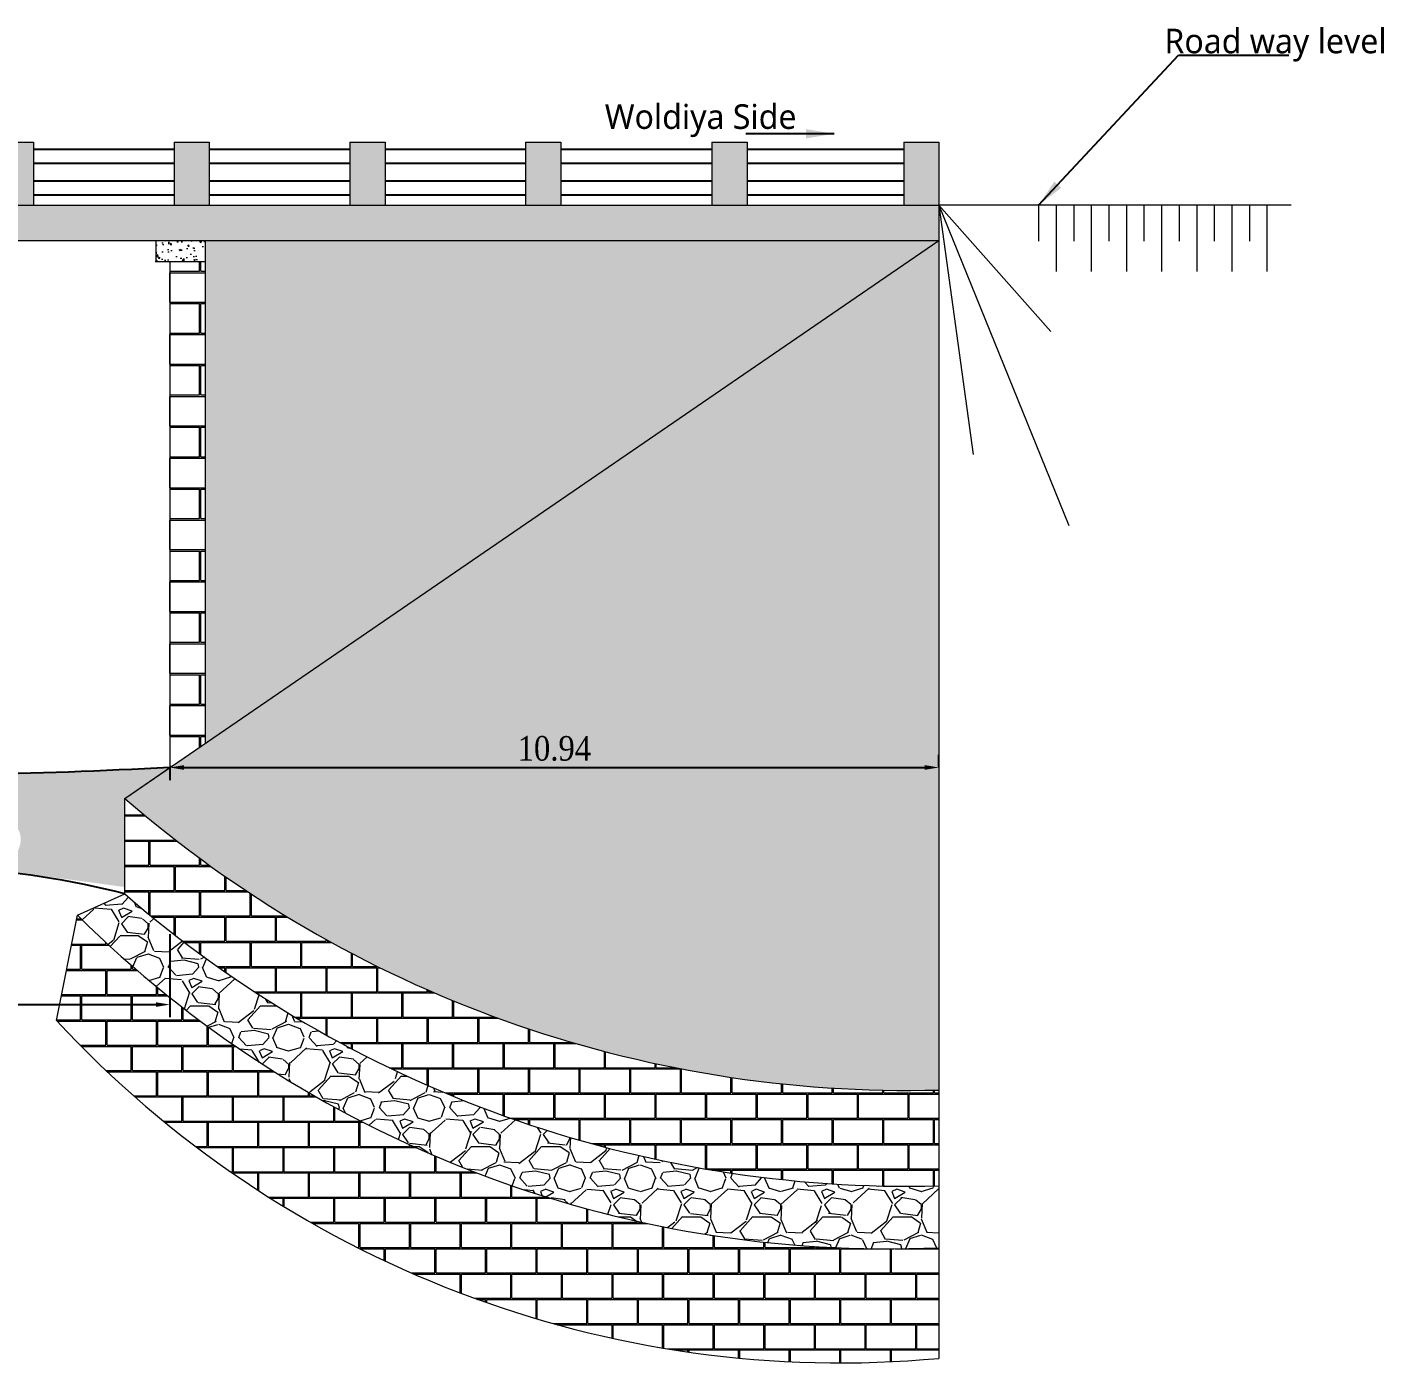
# Model space of a CAD drawing. Header units: inches. Extents: x 27 to 160, y 4 to 61.
# Drawn here: x 61.96 to 81.27, y 3.94 to 22.95 of the extents above; entities that cross this region are included whole.
import ezdxf

# ---------------------------------------------------------------- set-up
doc = ezdxf.new("R2010")
doc.units = ezdxf.units.IN
doc.header["$MEASUREMENT"] = 0
for name, color, linetype, lineweight in [('dima', 7, 'Continuous', 0), ('hach', 251, 'Continuous', 0), ('text', 1, 'Continuous', 0), ('wall', 4, 'Continuous', 13)]:
    doc.layers.add(name, color=color, linetype=linetype, lineweight=lineweight)
doc.layers.add('ground', color=3, linetype='Continuous')
doc.layers.add('HWM', color=5, linetype='Continuous')
doc.styles.get("Standard").update_dxf_attribs({"font": 'GARA.TTF'})
doc.dimstyles.get("Standard").update_dxf_attribs({"dimtxt": 0.35, "dimasz": 0.2, "dimexe": 0.18, "dimexo": 0.0625, "dimgap": 0.09, "dimtad": 1, "dimzin": 0, "dimdsep": 46, "dimtxsty": 'Standard', "dimcen": 0.09, "dimclrd": 253, "dimclre": 21, "dimadec": 0, "dimazin": 0, "dimtfac": 1, "dimtix": 1, "dimtofl": 0, "dimtmove": 0, "dimatfit": 3, "dimfxl": 1, "dimfxlon": 1, "dimtolj": 1, "dimtzin": 0, "dimarcsym": 0})

# ---------------------------------------------------------------- blocks, each defined once
blk = doc.blocks.new('*D27')
at = {"layer": 'Defpoints', "color": 0}
for p in [(57.49559492228651, 13.21487801085798), (63.9955949222865, 12.41487801085797), (63.9955949222865, 9.041097483535621)]:
    blk.add_point(p, dxfattribs=at)
at = {"layer": 'dima', "color": 21, "lineweight": -2}
for p, q in [((57.49559492228651, 10.04109748353562), (57.49559492228651, 8.861097483535621)), ((63.9955949222865, 10.04109748353562), (63.9955949222865, 8.861097483535621))]:
    blk.add_line(p, q, dxfattribs=at)
at = {"layer": 'dima', "color": 253, "lineweight": -2}
blk.add_line((57.69559492228651, 9.041097483535621), (63.7955949222865, 9.041097483535621), dxfattribs=at)
at = {"layer": 'dima', "color": 253}
for points in [[(57.69559492228651, 9.074430816868954), (57.69559492228651, 9.007764150202288), (57.49559492228651, 9.041097483535621)], [(63.7955949222865, 9.074430816868954), (63.7955949222865, 9.007764150202288), (63.9955949222865, 9.041097483535621)]]:
    blk.add_solid(points, dxfattribs=at)
at = {"layer": 'dima', "color": 0, "insert": (60.7455949222865, 9.310397557995785), "char_height": 0.35, "attachment_point": 5}
blk.add_mtext('\\A1;6.50', dxfattribs=at)
blk = doc.blocks.new('*D28')
at = {"layer": 'Defpoints', "color": 0}
for p in [(63.9955949222865, 12.41487801085797), (74.93490521953026, 12.41487801085796), (74.93490521953026, 12.41487801085796)]:
    blk.add_point(p, dxfattribs=at)
at = {"layer": 'dima', "color": 21, "lineweight": -2}
for p, q in [((74.93490521953026, 12.41487801085796), (74.93490521953026, 12.59487801085796)), ((63.9955949222865, 12.41487801085796), (63.9955949222865, 12.23487801085796))]:
    blk.add_line(p, q, dxfattribs=at)
at = {"layer": 'dima', "color": 253, "lineweight": -2}
blk.add_line((64.1955949222865, 12.41487801085796), (74.73490521953026, 12.41487801085796), dxfattribs=at)
at = {"layer": 'dima', "color": 253}
for points in [[(64.1955949222865, 12.44821134419129), (64.1955949222865, 12.38154467752463), (63.9955949222865, 12.41487801085796)], [(74.73490521953026, 12.44821134419129), (74.73490521953026, 12.38154467752463), (74.93490521953026, 12.41487801085796)]]:
    blk.add_solid(points, dxfattribs=at)
at = {"layer": 'dima', "color": 0, "insert": (69.46525007090838, 12.68378716945811), "char_height": 0.35, "attachment_point": 5}
blk.add_mtext('\\A1;10.94', dxfattribs=at)

msp = doc.modelspace()

# ---------------------------------------------------------------- hatches: boundary and pattern name
at = {"layer": 'hach'}
h = msp.add_hatch(dxfattribs=at)
h.set_pattern_fill('AR-CONC', color=256, scale=0.075, style=0)
h.set_pattern_definition([(49.99999999999999, (31.55628462504271, 20.41487801085797), (0.5379451369505651, -0.04706410123694633), [0.05624999999999999, -0.61875]), (355, (31.55628462504271, 20.41487801085797), (-0.10406350020975, 0.5641441002750088), [0.045, -0.4949999999999999]), (100.4514, (31.60111338504271, 20.41095600585797), (0.4338820362855162, 0.5170796565457152), [0.0478051425, -0.5258565839999999]), (46.18420000000001, (31.55628462504271, 20.56487801085797), (0.8004307864692333, -0.1241392607467636), [0.08437499999999999, -0.928125]), (96.6356, (31.62298718379271, 20.55453303060797), (0.7009970291615275, 0.7305884031753312), [0.07170771599999999, -0.7887847499999999]), (351.1842, (31.55628462504271, 20.56487801085797), (0.7009964588502203, 0.7305889506939934), [0.0675, -0.7425]), (21, (31.63128462504271, 20.52737801085797), (0.4476802890888462, -0.3019641679990041), [0.05624999999999999, -0.61875]), (326.0000000000001, (31.63128462504271, 20.52737801085797), (0.1824864989411863, 0.5438625337851397), [0.045, -0.4949999999999999]), (71.4514, (31.66859129979271, 20.50221430635797), (0.6301669714361174, 0.2418978725324643), [0.0478051425, -0.5258565839999999]), (37.50000000000001, (31.55628462504271, 20.41487801085797), (0.009119891487968, 0.2496703903734836), [0, -0.4889999999999999, 0, -0.5025, 0, -0.496875]), (7.499999999999999, (31.55628462504271, 20.41487801085797), (0.1973021530816114, 0.2958087839117702), [0, -0.2865, 0, -0.47775, 0, -0.189375]), (327.5, (31.38903462504271, 20.41487801085797), (0.4003668271293068, -0.01691615380078485), [0, -0.1875, 0, -0.585, 0, -0.77625]), (317.5, (31.31403462504271, 20.41487801085797), (0.4373896270067897, 0.07507873674923822), [0, -0.24375, 0, -0.3885, 0, -0.5512499999999999])])
h.paths.add_polyline_path([(32.05628462504271, 21.31487801085797), (31.55628462504271, 21.31487801085797), (31.55628462504271, 20.41487801085798), (32.05628462504269, 20.41487801085798)])
h.paths.add_polyline_path([(34.55628462504269, 21.31487801085795), (34.05628462504271, 21.31487801085796), (34.05628462504269, 20.41487801085798), (34.55628462504269, 20.41487801085798)])
h.paths.add_polyline_path([(37.05628462504269, 21.31487801085793), (36.55628462504269, 21.31487801085794), (36.55628462504269, 20.41487801085798), (37.05628462504268, 20.41487801085798)])
h.paths.add_polyline_path([(39.55628462504269, 21.31487801085791), (39.05628462504269, 21.31487801085792), (39.05628462504269, 20.41487801085797), (39.55628462504268, 20.41487801085798)])
h.paths.add_polyline_path([(42.05628462504269, 21.31487801085788), (41.55628462504269, 21.31487801085789), (41.55628462504267, 20.41487801085798), (42.05628462504268, 20.41487801085798)])
h.paths.add_polyline_path([(44.55628462504268, 21.31487801085787), (44.05628462504269, 21.31487801085788), (44.05628462504268, 20.41487801085797), (44.55628462504267, 20.41487801085797)])
h.paths.add_polyline_path([(47.05628462504269, 21.31487801085785), (46.55628462504269, 21.31487801085785), (46.55628462504266, 20.41487801085798), (47.05628462504267, 20.41487801085797)])
h.paths.add_polyline_path([(49.55628462504268, 21.31487801085791), (49.05628462504269, 21.31487801085792), (49.05628462504267, 20.41487801085798), (49.55628462504268, 20.41487801085798)])
h.paths.add_polyline_path([(52.05628462504268, 21.31487801085791), (51.55628462504269, 21.31487801085792), (51.55628462504267, 20.41487801085798), (52.05628462504268, 20.41487801085798)])
h.paths.add_polyline_path([(54.55628462504268, 21.31487801085791), (54.05628462504269, 21.31487801085792), (54.05628462504266, 20.41487801085798), (54.55628462504267, 20.41487801085797)])
h.paths.add_polyline_path([(57.05628462504268, 21.31487801085776), (56.55628462504269, 21.31487801085778), (56.55628462504268, 20.41487801085797), (57.05628462504266, 20.41487801085797)])
h.paths.add_polyline_path([(59.55628462504268, 21.31487801085791), (59.05628462504269, 21.31487801085792), (59.05628462504267, 20.41487801085798), (59.55628462504267, 20.41487801085798)])
h.paths.add_polyline_path([(62.05628462504268, 21.31487801085791), (61.55628462504269, 21.31487801085792), (61.55628462504267, 20.41487801085798), (62.05628462504267, 20.41487801085798)])
h.paths.add_polyline_path([(64.55628462504268, 21.31487801085791), (64.05628462504268, 21.31487801085791), (64.05628462504268, 20.41487801085798), (64.5562846250427, 20.41487801085798)])
h.paths.add_polyline_path([(67.05628462504268, 21.31487801085791), (66.55628462504268, 21.31487801085791), (66.55628462504268, 20.41487801085798), (67.05628462504268, 20.41487801085798)])
h.paths.add_polyline_path([(69.55628462504268, 21.31487801085791), (69.05628462504268, 21.31487801085791), (69.05628462504268, 20.41487801085798), (69.55628462504268, 20.41487801085798)])
h.paths.add_polyline_path([(72.20628462504268, 21.31487801085791), (71.70628462504268, 21.31487801085792), (71.70628462504268, 20.41487801085798), (72.20628462504268, 20.41487801085798)])
h.paths.add_polyline_path([(74.93490521953026, 21.31487801085729), (74.43490521953026, 21.3148780108573), (74.43490521953025, 20.41487801085798), (74.93490521953025, 20.41487801085798)])
h = msp.add_hatch(dxfattribs=at)
h.set_pattern_fill('AR-CONC', color=256, scale=0.095, style=0)
h.set_pattern_definition([(49.99999999999999, (31.55628462504271, 19.91487801085797), (0.6813971734707158, -0.05961452823346535), [0.07125000000000001, -0.7837500000000001]), (355, (31.55628462504271, 19.91487801085797), (-0.13181376693235, 0.7145825270150112), [0.057, -0.627]), (100.4514, (31.61306772104271, 19.90991013785797), (0.5495839126283205, 0.6549675649579059), [0.0605531805, -0.6660850064]), (46.18420000000001, (31.55628462504271, 20.10487801085797), (1.013878996194362, -0.1572430636125672), [0.106875, -1.175625]), (96.6356, (31.64077453279271, 20.09177436920797), (0.8879295702712682, 0.9254119773554197), [0.0908297736, -0.99912735]), (351.1842, (31.55628462504271, 20.10487801085797), (0.8879288478769458, 0.9254126708790584), [0.0855, -0.9405]), (21, (31.65128462504271, 20.05737801085797), (0.5670616995125386, -0.3824879461320719), [0.07125000000000001, -0.7837500000000001]), (326.0000000000001, (31.65128462504271, 20.05737801085797), (0.2311495653255026, 0.6888925427945104), [0.057, -0.627]), (71.4514, (31.69853974639271, 20.02550398515797), (0.7982114971524155, 0.3064039718744548), [0.0605531805, -0.6660850064]), (37.50000000000001, (31.55628462504271, 19.91487801085797), (0.01155186255142614, 0.3162491611397459), [0, -0.6194, 0, -0.6365000000000001, 0, -0.629375]), (7.499999999999999, (31.55628462504271, 19.91487801085797), (0.2499160605700412, 0.3746911262882422), [0, -0.3629, 0, -0.60515, 0, -0.239875]), (327.5, (31.34443462504271, 19.91487801085797), (0.5071313143637887, -0.02142712814766081), [0, -0.2375, 0, -0.741, 0, -0.98325]), (317.5, (31.24943462504271, 19.91487801085797), (0.5540268608752669, 0.09509973321570175), [0, -0.30875, 0, -0.4921, 0, -0.6982499999999999])])
h.paths.add_polyline_path([(31.55628462504271, 20.41487801085797), (31.55628462504271, 19.91487801085798), (74.93490521953026, 19.91487801085797), (74.93490521953026, 20.41487801085798)])
h = msp.add_hatch(dxfattribs=at)
h.set_pattern_fill('AR-B816C', color=256, scale=0.065, style=0)
h.set_pattern_definition([(0, (31.55628462504271, 12.41487801085798), (0.52, 0.52), [1.015625, -0.024375]), (0, (31.03628462504271, 12.43925301085797), (0.52, 0.52), [1.015625, -0.024375]), (90, (31.55628462504271, 12.41487801085798), (-0.5199999999999999, 0.52), [-0.544375, 0.495625]), (90, (31.53190962504271, 12.41487801085798), (-0.5199999999999999, 0.52), [-0.544375, 0.495625])])
h.paths.add_polyline_path([(41.9955949222865, 12.7576784158291), (41.99559492228649, 19.91487801085798), (31.55628462504271, 19.91487801085797)])
h.paths.add_polyline_path([(64.49559492228649, 19.91487801085797), (64.49559492228651, 12.7576784158291), (74.93490521953026, 19.91487801085797)])
h = msp.add_hatch(dxfattribs=at)
h.set_pattern_fill('GRAVEL', color=256, scale=3, style=0)
h.set_pattern_definition([(228.0128, (33.7162846250427, 11.04588735956405), (-23.99999469647448, -27.00000402482174), [0.403608, -39.957264]), (184.9697, (33.4462846250427, 10.74588735956405), (36.00000315455291, 2.999973921021156), [0.692604, -68.567775]), (132.5104, (32.7562846250427, 10.68588735956405), (29.99997215504044, -33.00002602161359), [0.488364, -48.348096]), (267.2737, (31.5862846250427, 9.935887359564049), (2.999988053181571, 60.0000008849204), [0.630714, -62.440674]), (292.8337, (31.5562846250427, 9.305887359564046), (-15.00002971631142, 35.99998923533333), [0.618465, -61.22811900000001]), (357.2737, (31.7962846250427, 8.735887359564046), (-60.0000008849204, 2.999988053181574), [0.630714, -62.440674]), (37.6942, (32.4262846250427, 8.705887359564045), (-39.00002203685393, -29.99997121548159), [0.8340869999999999, -82.574547]), (72.2553, (33.0862846250427, 9.21588735956405), (21.00003228811623, 65.99998869371757), [0.7874639999999999, -77.958963]), (121.4296, (33.3262846250427, 9.96588735956405), (-24.0000247025291, 38.99998510947771), [0.63285, -62.652219]), (175.2364, (32.9962846250427, 10.50588735956405), (33.00000283895875, -2.999974597983782), [0.7224959999999999, -35.40228899999999]), (222.3974, (32.27628462504271, 10.56588735956405), (-36.0000220532197, -32.99997624604236), [0.9343440000000001, -92.500125]), (138.8141, (34.55628462504271, 9.905887359564048), (-21.00000884041714, 17.99999194002827), [0.318903, -31.571532]), (171.4692, (34.31628462504271, 10.11588735956405), (38.99999485444538, -6.000023730119371), [0.6067109999999999, -60.06453299999999]), (225, (33.7162846250427, 10.20588735956404), (-3.33066907387547e-16, -3.000000928346857), [0.4242629999999999, -3.818376]), (203.1986, (33.5062846250427, 10.56588735956405), (14.99999919200123, 6.000003975794561), [0.228474, -22.618845]), (291.8014, (33.2962846250427, 10.47588735956405), (-2.999999731501946, 9.00000081903231), [0.323109, -15.832386]), (30.9638, (33.41628462504271, 10.17588735956405), (8.999994066863994, 6.000007450622197), [0.5247869999999999, -16.968069]), (161.5651, (33.8662846250427, 10.44588735956405), (6.000001303778886, -2.999995209668123), [0.3794730000000001, -9.107361000000001]), (16.38950000000001, (31.5562846250427, 10.47588735956405), (30.00000659523588, 8.999978129453911), [0.5316, -52.628535]), (70.3462, (32.06628462504271, 10.62588735956405), (-11.99998574211524, -33.00000640681867), [0.445983, -44.152224]), (293.1986, (33.8662846250427, 11.04588735956405), (-6.000003975794561, 14.99999919200123), [0.456945, -22.390374]), (343.6105, (34.0462846250427, 10.62588735956405), (-30.00000659523587, 8.99997812945392), [0.5315999999999999, -52.62853499999999]), (339.444, (31.5562846250427, 8.615887359564049), (-15.00000553362727, 5.999987989264753), [0.51264, -25.119372]), (294.7751, (32.0362846250427, 8.435887359564049), (-14.99997656773551, 33.00001026551735), [0.4295339999999999, -42.52392899999999]), (66.80140000000002, (33.8962846250427, 8.045887359564048), (6.000003975794565, 14.99999919200123), [0.456945, -22.390374]), (17.354, (34.0762846250427, 8.46588735956405), (-39.0000060572905, -11.99998350677735), [0.5028929999999999, -49.78627199999999]), (69.444, (32.4262846250427, 8.045887359564048), (-5.99998798926476, -15.00000553362727), [0.25632, -25.375692]), (101.3099, (33.7162846250427, 8.045887359564048), (-2.999992896484816, 12.00000225669286), [0.15297, -15.144087]), (165.9638, (33.6862846250427, 8.195887359564047), (9.00000163796922, -2.999994172083737), [0.618465, -11.75085]), (186.009, (33.0862846250427, 8.345887359564045), (29.99999925271812, 2.999997952445524), [0.57315, -56.74176900000001]), (303.6901, (33.41628462504271, 9.905887359564048), (-3.000004003521572, 5.999998673313481), [0.432666, -10.383987]), (353.1572, (33.6562846250427, 9.545887359564048), (50.99999809643565, -6.000023993774283), [0.755382, -74.782689]), (60.94540000000001, (34.4062846250427, 9.455887359564045), (-12.00000008159784, -21.00000115370906), [0.308868, -30.578022]), (90, (34.55628462504271, 9.725887359564048), (-3, 3), [0.18, -2.82]), (120.2564, (33.02628462504271, 8.435887359564049), (11.99998466040808, -21.0000073675642), [0.416772, -41.26056000000001]), (48.01279999999999, (32.81628462504271, 8.795887359564048), (23.99999469647448, 27.00000402482175), [0.8072159999999999, -39.553656]), (0, (33.3562846250427, 9.39588735956405), (3, 3), [0.78, -2.22]), (325.3048, (34.13628462504271, 9.39588735956405), (-29.99998277696258, 21.00002582878337), [0.474342, -46.959822]), (254.0546, (34.52628462504271, 9.125887359564047), (-2.999999667889143, -12.00000037995645), [0.436806, -21.403524]), (207.646, (34.4062846250427, 8.705887359564045), (-56.99998742153878, -30.00002313950754), [0.711195, -70.408422]), (175.4261, (33.77628462504271, 8.375887359564047), (-39.0000016749364, 2.999984403483252), [0.7523969999999999, -74.48722199999999])])
h.paths.add_polyline_path([(42.23336500083548, 12.59466305739589), (31.55628462504271, 19.91487801085798), (31.5562846250427, 11.07281447225426, 0.204464182763532)])
h.paths.add_polyline_path([(63.35383517891486, 11.97488701101402, 0.1873807340141673), (74.93490521953026, 7.825464631292377), (74.93490521953026, 19.91487801085796)])
h = msp.add_hatch(dxfattribs=at)
h.set_pattern_fill('AR-CONC', color=256, scale=0.035, style=0)
h.set_pattern_definition([(49.99999999999999, (63.7955949222865, 19.61487801085798), (0.2510410639102638, -0.02196324724390829), [0.02625, -0.28875]), (355, (63.7955949222865, 19.61487801085798), (-0.04856296676455001, 0.2632672467950042), [0.021, -0.231]), (100.4514, (63.81651501028649, 19.61304774185798), (0.2024782835999076, 0.2413038397213338), [0.02230906650000001, -0.2453997392]), (46.18420000000001, (63.7955949222865, 19.68487801085798), (0.3735343670189756, -0.05793165501515633), [0.03937500000000001, -0.433125]), (96.6356, (63.82672278303649, 19.68005035340798), (0.3271319469420462, 0.3409412548151546), [0.0334636008, -0.3680995500000001]), (351.1842, (63.7955949222865, 19.68487801085798), (0.3271316807967696, 0.3409415103238637), [0.03150000000000001, -0.3465]), (21, (63.83059492228649, 19.66737801085798), (0.2089174682414616, -0.1409166117328686), [0.02625, -0.28875]), (326.0000000000001, (63.83059492228649, 19.66737801085798), (0.08516036617255361, 0.2538025157663986), [0.021, -0.231]), (71.4514, (63.84800470383649, 19.65563494875798), (0.2940779200035215, 0.1128856738484833), [0.02230906650000001, -0.2453997392]), (37.50000000000001, (63.7955949222865, 19.61487801085798), (0.004255949361051735, 0.116512848840959), [0, -0.2282, 0, -0.2345, 0, -0.231875]), (7.499999999999999, (63.7955949222865, 19.61487801085798), (0.09207433810475202, 0.1380440991588261), [0, -0.1337, 0, -0.22295, 0, -0.08837500000000001]), (327.5, (63.7175449222865, 19.61487801085798), (0.1868378526603432, -0.00789420510703293), [0, -0.08750000000000001, 0, -0.273, 0, -0.36225]), (317.5, (63.6825449222865, 19.61487801085798), (0.2041151592698352, 0.03503674381631117), [0, -0.11375, 0, -0.1813, 0, -0.25725])])
h.paths.add_polyline_path([(64.49559492228649, 19.61487801085797), (64.49559492228649, 19.91487801085797), (63.7955949222865, 19.91487801085798), (63.7955949222865, 19.61487801085798)])
h = msp.add_hatch(dxfattribs=at)
h.set_pattern_fill('AR-B816C', color=256, scale=0.055, style=0)
h.set_pattern_definition([(0, (41.9955949222865, 12.41487801085798), (0.44, 0.44), [0.859375, -0.020625]), (0, (41.5555949222865, 12.43550301085798), (0.44, 0.44), [0.859375, -0.020625]), (90, (41.9955949222865, 12.41487801085798), (-0.4399999999999999, 0.44), [-0.460625, 0.419375]), (90, (41.9749699222865, 12.41487801085798), (-0.4399999999999999, 0.44), [-0.460625, 0.419375])])
h.paths.add_polyline_path([(64.49559492228649, 19.61487801085797), (63.9955949222865, 19.61487801085798), (63.99559492228651, 12.41487801085798), (64.4955949222865, 12.75767841582909)])
edge = h.paths.add_edge_path()
edge.add_arc((35.11183919520501, 24.34292064750033), 13.73818351179322, 301.2232879641105, 302.5110532272187)
edge.add_line((42.49559492228651, 12.75767841582911), (42.4955949222865, 19.61487801085798))
edge.add_line((42.4955949222865, 19.61487801085798), (41.9955949222865, 19.61487801085798))
edge.add_line((41.9955949222865, 19.61487801085798), (41.9955949222865, 12.7576784158291))
edge.add_line((41.9955949222865, 12.7576784158291), (42.23336500083547, 12.59466305739589))
h = msp.add_hatch(dxfattribs=at)
h.set_pattern_fill('GRAVEL', color=256, style=0)
h.set_pattern_definition([(228.0128, (47.69460183187523, 11.52816188007984), (-7.999998232158162, -9.000001341607247), [0.134536, -13.319088]), (184.9697, (47.60460183187524, 11.42816188007983), (12.00000105151764, 0.9999913070070519), [0.230868, -22.855925]), (132.5104, (47.37460183187523, 11.40816188007984), (9.999990718346812, -11.0000086738712), [0.162788, -16.116032]), (267.2737, (46.98460183187523, 11.15816188007984), (0.9999960177271904, 20.00000029497347), [0.210238, -20.813558]), (292.8337, (46.97460183187523, 10.94816188007984), (-5.00000990543714, 11.99999641177778), [0.206155, -20.409373]), (357.2737, (47.05460183187523, 10.75816188007983), (-20.00000029497347, 0.9999960177271915), [0.210238, -20.813558]), (37.6942, (47.26460183187523, 10.74816188007983), (-13.00000734561798, -9.99999040516053), [0.278029, -27.524849]), (72.2553, (47.48460183187523, 10.91816188007984), (7.000010762705409, 21.99999623123919), [0.262488, -25.986321]), (121.4296, (47.56460183187524, 11.16816188007984), (-8.000008234176365, 12.99999503649257), [0.21095, -20.884073]), (175.2364, (47.45460183187523, 11.34816188007984), (11.00000094631958, -0.9999915326612605), [0.240832, -11.800763]), (222.3974, (47.21460183187524, 11.36816188007984), (-12.00000735107323, -10.99999208201412), [0.311448, -30.833375]), (138.8141, (47.97460183187523, 11.14816188007983), (-7.000002946805715, 5.999997313342756), [0.106301, -10.523844]), (171.4692, (47.89460183187524, 11.21816188007983), (12.99999828481513, -2.00000791003979), [0.202237, -20.021511]), (225, (47.69460183187523, 11.24816188007983), (-1.110223024625157e-16, -1.000000309448952), [0.141421, -1.272792]), (203.1986, (47.62460183187523, 11.36816188007984), (4.999999730667075, 2.000001325264854), [0.076158, -7.539615]), (291.8014, (47.55460183187523, 11.33816188007984), (-0.9999999105006487, 3.00000027301077), [0.107703, -5.277462]), (30.9638, (47.59460183187523, 11.23816188007984), (2.999998022287998, 2.000002483540733), [0.174929, -5.656022999999999]), (161.5651, (47.74460183187524, 11.32816188007983), (2.000000434592962, -0.9999984032227077), [0.126491, -3.035787]), (16.38950000000001, (46.97460183187523, 11.33816188007984), (10.00000219841196, 2.99999270981797), [0.1772, -17.542845]), (70.3462, (47.14460183187524, 11.38816188007983), (-3.999995247371745, -11.00000213560622), [0.148661, -14.717408]), (293.1986, (47.74460183187524, 11.52816188007984), (-2.000001325264854, 4.999999730667075), [0.152315, -7.463458]), (343.6105, (47.80460183187523, 11.38816188007983), (-10.00000219841196, 2.999992709817974), [0.1772, -17.542845]), (339.444, (46.97460183187523, 10.71816188007983), (-5.000001844542423, 1.999995996421584), [0.17088, -8.373124]), (294.7751, (47.13460183187523, 10.65816188007984), (-4.99999218924517, 11.00000342183912), [0.143178, -14.174643]), (66.80140000000002, (47.75460183187523, 10.52816188007984), (2.000001325264855, 4.999999730667075), [0.152315, -7.463458]), (17.354, (47.81460183187524, 10.66816188007984), (-13.00000201909683, -3.999994502259118), [0.167631, -16.59542399999999]), (69.444, (47.26460183187523, 10.52816188007984), (-1.999995996421587, -5.000001844542422), [0.08544, -8.458563999999999]), (101.3099, (47.69460183187523, 10.52816188007984), (-0.9999976321616053, 4.000000752230952), [0.05099, -5.048029]), (165.9638, (47.68460183187523, 10.57816188007983), (3.00000054598974, -0.9999980573612457), [0.206155, -3.91695]), (186.009, (47.48460183187523, 10.62816188007984), (9.99999975090604, 0.9999993174818415), [0.19105, -18.913923]), (303.6901, (47.59460183187523, 11.14816188007983), (-1.000001334507191, 1.99999955777116), [0.144222, -3.461329]), (353.1572, (47.67460183187524, 11.02816188007984), (16.99999936547855, -2.000007997924761), [0.251794, -24.927563]), (60.94540000000001, (47.92460183187524, 10.99816188007983), (-4.000000027199279, -7.000000384569686), [0.102956, -10.192674]), (90, (47.97460183187523, 11.08816188007984), (-0.9999999999999999, 1), [0.06, -0.94]), (120.2564, (47.46460183187524, 10.65816188007984), (3.999994886802694, -7.000002455854734), [0.138924, -13.75352]), (48.01279999999999, (47.39460183187524, 10.77816188007984), (7.99999823215816, 9.000001341607248), [0.269072, -13.184552]), (0, (47.57460183187523, 10.97816188007984), (1, 1), [0.26, -0.74]), (325.3048, (47.83460183187523, 10.97816188007984), (-9.999994258987526, 7.000008609594458), [0.158114, -15.653274]), (254.0546, (47.96460183187524, 10.88816188007983), (-0.9999998892963811, -4.000000126652151), [0.145602, -7.134508]), (207.646, (47.92460183187524, 10.74816188007983), (-18.99999580717959, -10.00000771316918), [0.237065, -23.469474]), (175.4261, (47.71460183187524, 10.63816188007983), (-13.00000055831213, 0.999994801161084), [0.2507989999999999, -24.82907399999999])])
edge = h.paths.add_edge_path()
edge.add_spline(control_points=[(53.90090898214576, 11.23613472364028), (54.34247000648956, 11.21218774972932), (55.56684108243893, 11.16843539579156), (57.92261665330575, 11.12994472293958), (60.64300667490221, 11.08215173959643), (62.56076202183863, 10.82430741453491), (63.35383517891487, 10.71292061908096)], knot_values=[0.3358276135273979, 0.3358276135273979, 0.3358276135273979, 0.3358276135273979, 1.662116834231091, 4.007362803552811, 7.408930148861682, 9.809678198338933, 9.809678198338933, 9.809678198338933, 9.809678198338933], degree=3, periodic=0)
edge.add_line((63.35383517891486, 10.71292061908096), (63.35383517891486, 11.974887011014))
edge.add_line((63.35383517891486, 11.974887011014), (63.99559492228653, 12.41487801085797))
edge.add_spline(control_points=[(63.9955949222865, 12.41487801085797), (63.03523704330637, 12.36695808246637), (60.98534034977212, 12.26467235657775), (58.62628904736401, 12.42838314064899), (56.96953485100489, 12.41128977993594), (55.42244042959273, 12.43311051647467), (53.23318204414556, 12.13456666818324), (51.00072676072417, 12.43747227434357), (49.47805648962657, 12.41058092327545), (48.35420251685971, 12.42531820266103), (47.53141529393355, 12.37265721829997), (46.97460183187525, 12.3357036297452)], knot_values=[0, 0, 0, 0, 2.882459994144888, 6.152649278534803, 7.08090240132701, 7.852649278534813, 10.79321770757121, 13.66028831495625, 14.5628248380791, 15.36028831495624, 17.03186263805424, 17.03186263805424, 17.03186263805424, 17.03186263805424], degree=3, periodic=0)
edge.add_spline(control_points=[(46.97460183187523, 12.3357036297452), (48.73282807848222, 11.95481746371053), (50.49105432508921, 11.57393129767586), (52.27053222492444, 11.37076374225963)], knot_values=[11.44697000215962, 11.44697000215962, 11.44697000215962, 11.44697000215962, 16.82762143067397, 16.82762143067397, 16.82762143067397, 16.82762143067397], degree=3, periodic=0)
edge.add_arc((52.55657880372183, 11.64384775219899), 0.3954712653610062, 116.4602022879663, 223.6719247973821, ccw=False)
edge.add_arc((52.63692928883015, 11.81824369669622), 0.3132056184919926, 35.00000004974481, 144.9999999502552, ccw=False)
edge.add_arc((53.1500553338592, 11.81824369669624), 0.3132056184919579, 35.000000049744585, 144.9999999502554, ccw=False)
edge.add_arc((53.48368305350234, 11.68134401750306), 0.3257928748286139, -6.317283251972185, 103.68271664853768, ccw=False)
edge.add_arc((53.6280431782066, 11.38920813242847), 0.3128693264565893, -29.291737189920696, 54.99999995025371, ccw=False)
h.paths.add_polyline_path([(60.31299824455556, 11.99789105941873, -0.5205670499999999), (60.82612428958464, 11.99789105941873, -0.5205670499999999), (61.33925033461367, 11.99789105941873, -0.5205670499999999), (61.7401296299816, 11.64549568063489, -0.5205670499999999), (61.7401296299816, 11.13292058422203, -0.5205670499999999), (61.22700397563693, 11.13292058422203, -0.5205670499999999), (60.71387793060785, 11.13292058422203, -0.5205670499999999), (60.21678713553041, 11.35717218890265, -0.5205670499999999)], flags=16)
h = msp.add_hatch(dxfattribs=at)
h.set_pattern_fill('AR-B816C', color=256, scale=0.045, style=0)
h.set_pattern_definition([(0, (63.35383517891486, 6.685878359408001), (0.36, 0.36), [0.703125, -0.016875]), (0, (62.99383517891486, 6.702753359408), (0.36, 0.36), [0.703125, -0.016875]), (90, (63.35383517891486, 6.685878359408001), (-0.3599999999999999, 0.36), [-0.376875, 0.343125]), (90, (63.33696017891486, 6.685878359408001), (-0.3599999999999999, 0.36), [-0.376875, 0.343125])])
h.paths.add_polyline_path([(74.93490521953026, 6.461219977504186), (74.93490521953026, 7.82546463129238, -0.1873807340141673), (63.35383517891486, 11.97488701101401), (63.35383517891486, 10.61487801085795, 0.1870258149757329)])
h = msp.add_hatch(dxfattribs=at)
h.set_pattern_fill('GRAVEL', color=256, style=0)
h.set_pattern_definition([(228.0128, (63.39962686898307, 6.565756781188199), (-7.999998232158162, -9.000001341607247), [0.134536, -13.319088]), (184.9697, (63.30962686898307, 6.465756781188198), (12.00000105151764, 0.9999913070070519), [0.230868, -22.855925]), (132.5104, (63.07962686898307, 6.445756781188202), (9.999990718346812, -11.0000086738712), [0.162788, -16.116032]), (267.2737, (62.68962686898307, 6.195756781188202), (0.9999960177271904, 20.00000029497347), [0.210238, -20.813558]), (292.8337, (62.67962686898307, 5.985756781188201), (-5.00000990543714, 11.99999641177778), [0.206155, -20.409373]), (357.2737, (62.75962686898307, 5.795756781188196), (-20.00000029497347, 0.9999960177271915), [0.210238, -20.813558]), (37.6942, (62.96962686898307, 5.785756781188198), (-13.00000734561798, -9.99999040516053), [0.278029, -27.524849]), (72.2553, (63.18962686898307, 5.9557567811882), (7.000010762705409, 21.99999623123919), [0.262488, -25.986321]), (121.4296, (63.26962686898307, 6.2057567811882), (-8.000008234176365, 12.99999503649257), [0.21095, -20.884073]), (175.2364, (63.15962686898307, 6.385756781188199), (11.00000094631958, -0.9999915326612605), [0.240832, -11.800763]), (222.3974, (62.91962686898307, 6.405756781188202), (-12.00000735107323, -10.99999208201412), [0.311448, -30.833375]), (138.8141, (63.67962686898307, 6.185756781188196), (-7.000002946805715, 5.999997313342756), [0.106301, -10.523844]), (171.4692, (63.59962686898307, 6.255756781188197), (12.99999828481513, -2.00000791003979), [0.202237, -20.021511]), (225, (63.39962686898307, 6.285756781188198), (-1.110223024625157e-16, -1.000000309448952), [0.141421, -1.272792]), (203.1986, (63.32962686898307, 6.405756781188202), (4.999999730667075, 2.000001325264854), [0.076158, -7.539615]), (291.8014, (63.25962686898307, 6.375756781188201), (-0.9999999105006487, 3.00000027301077), [0.107703, -5.277462]), (30.9638, (63.29962686898307, 6.2757567811882), (2.999998022287998, 2.000002483540733), [0.174929, -5.656022999999999]), (161.5651, (63.44962686898307, 6.365756781188196), (2.000000434592962, -0.9999984032227077), [0.126491, -3.035787]), (16.38950000000001, (62.67962686898307, 6.375756781188201), (10.00000219841196, 2.99999270981797), [0.1772, -17.542845]), (70.3462, (62.84962686898307, 6.425756781188198), (-3.999995247371745, -11.00000213560622), [0.148661, -14.717408]), (293.1986, (63.44962686898307, 6.565756781188199), (-2.000001325264854, 4.999999730667075), [0.152315, -7.463458]), (343.6105, (63.50962686898307, 6.425756781188198), (-10.00000219841196, 2.999992709817974), [0.1772, -17.542845]), (339.444, (62.67962686898307, 5.755756781188197), (-5.000001844542423, 1.999995996421584), [0.17088, -8.373124]), (294.7751, (62.83962686898307, 5.695756781188202), (-4.99999218924517, 11.00000342183912), [0.143178, -14.174643]), (66.80140000000002, (63.45962686898307, 5.565756781188199), (2.000001325264855, 4.999999730667075), [0.152315, -7.463458]), (17.354, (63.51962686898307, 5.7057567811882), (-13.00000201909683, -3.999994502259118), [0.167631, -16.59542399999999]), (69.444, (62.96962686898307, 5.565756781188199), (-1.999995996421587, -5.000001844542422), [0.08544, -8.458563999999999]), (101.3099, (63.39962686898307, 5.565756781188199), (-0.9999976321616053, 4.000000752230952), [0.05099, -5.048029]), (165.9638, (63.38962686898307, 5.615756781188196), (3.00000054598974, -0.9999980573612457), [0.206155, -3.91695]), (186.009, (63.18962686898307, 5.6657567811882), (9.99999975090604, 0.9999993174818415), [0.19105, -18.913923]), (303.6901, (63.29962686898307, 6.185756781188196), (-1.000001334507191, 1.99999955777116), [0.144222, -3.461329]), (353.1572, (63.37962686898307, 6.065756781188199), (16.99999936547855, -2.000007997924761), [0.251794, -24.927563]), (60.94540000000001, (63.62962686898307, 6.035756781188198), (-4.000000027199279, -7.000000384569686), [0.102956, -10.192674]), (90, (63.67962686898307, 6.125756781188201), (-0.9999999999999999, 1), [0.06, -0.94]), (120.2564, (63.16962686898307, 5.695756781188202), (3.999994886802694, -7.000002455854734), [0.138924, -13.75352]), (48.01279999999999, (63.09962686898307, 5.815756781188199), (7.99999823215816, 9.000001341607248), [0.269072, -13.184552]), (0, (63.27962686898307, 6.015756781188202), (1, 1), [0.26, -0.74]), (325.3048, (63.53962686898307, 6.015756781188202), (-9.999994258987526, 7.000008609594458), [0.158114, -15.653274]), (254.0546, (63.66962686898307, 5.925756781188198), (-0.9999998892963811, -4.000000126652151), [0.145602, -7.134508]), (207.646, (63.62962686898307, 5.785756781188198), (-18.99999580717959, -10.00000771316918), [0.237065, -23.469474]), (175.4261, (63.41962686898307, 5.675756781188198), (-13.00000055831213, 0.999994801161084), [0.2507989999999999, -24.82907399999999])])
h.paths.add_polyline_path([(63.35383517891486, 10.61487801085795), (62.67962686898307, 10.31199105028116, 0.2093309585438525), (74.93490521953026, 5.581860901827557), (74.93490521953026, 6.461219977504197, -0.1870258149757328)])
h = msp.add_hatch(dxfattribs=at)
h.set_pattern_fill('AR-B816C', color=256, scale=0.045, style=0)
h.set_pattern_definition([(0, (62.3819186701477, 3.765756781188252), (0.36, 0.36), [0.703125, -0.016875]), (0, (62.0219186701477, 3.78263178118825), (0.36, 0.36), [0.703125, -0.016875]), (90, (62.3819186701477, 3.765756781188252), (-0.3599999999999999, 0.36), [-0.376875, 0.343125]), (90, (62.3650436701477, 3.765756781188252), (-0.3599999999999999, 0.36), [-0.376875, 0.343125])])
h.paths.add_polyline_path([(74.93490521953026, 4.007307000620123), (74.93490521953026, 5.581860901827557, -0.2093309585438525), (62.67962686898307, 10.31199105028116), (62.3819186701477, 8.814878010857953, 0.2330574976901384)])

# ---------------------------------------------------------------- linework, layer by layer
at = {"layer": 'ground'}
msp.add_spline([(63.9955949222865, 12.41487801085797), (61.11454307983877, 12.3247897265238), (57.8455949222865, 12.41487801085798), (56.9173417994943, 12.41487801085798), (56.14559492228649, 12.41487801085798), (53.20879761038009, 12.2660014357198), (50.34559492228649, 12.41487801085798), (49.44305839916365, 12.41487801085798), (48.64559492228651, 12.41487801085797), (44.73960360282962, 12.24695559370424), (42.4955949222865, 12.41487801085797)], degree=3, dxfattribs=at)
msp.add_open_spline([(63.35383517891481, 10.61487801085799), (62.56076202183863, 10.82430741453491), (60.64300667490221, 11.08215173959643), (57.92261665330575, 11.12994472293958), (55.22605353038399, 11.1740034738124), (51.66012493592589, 11.32067445792347), (48.93349439655022, 11.91134693499518), (46.97460183187523, 12.3357036297452)], degree=3, knots=[0.3358276135273999, 0.3358276135273999, 0.3358276135273999, 0.3358276135273999, 2.736575663004649, 6.13814300831352, 8.48338897763524, 10.83287638761434, 16.82762143067397, 16.82762143067397, 16.82762143067397, 16.82762143067397], dxfattribs=at)
at = {"layer": 'hach'}
for p, q in [((79.94554358379513, 20.41487801085798), (74.93490521953028, 20.41487801085798)), ((74.93490521953026, 20.41487801085798), (76.78642808582724, 15.85911754556362)), ((74.93490521953028, 20.41487801085798), (75.42463790676234, 16.86999946623764)), ((74.9349052195303, 20.41487801085793), (76.52615019161658, 18.6182492376463)), ((76.35309303292975, 20.41487801085798), (76.35309303292975, 19.90431470903319)), ((76.60309303292975, 20.41487801085798), (76.60309303292975, 19.47352516522447)), ((76.85309303292975, 20.41487801085798), (76.85309303292975, 19.90431470903319)), ((77.10309303292975, 20.41487801085798), (77.10309303292975, 19.47352516522447)), ((77.35309303292975, 20.41487801085798), (77.35309303292975, 19.90431470903319)), ((77.60309303292975, 20.41487801085798), (77.60309303292975, 19.47352516522447)), ((77.85309303292975, 20.41487801085798), (77.85309303292975, 19.90431470903319)), ((78.10309303292975, 20.41487801085798), (78.10309303292975, 19.47352516522447)), ((78.35309303292975, 20.41487801085798), (78.35309303292975, 19.90431470903319)), ((78.60309303292975, 20.41487801085798), (78.60309303292975, 19.47352516522447)), ((78.85309303292975, 20.41487801085798), (78.85309303292975, 19.90431470903319)), ((79.10309303292975, 20.41487801085798), (79.10309303292975, 19.47352516522447)), ((79.35309303292975, 20.41487801085798), (79.35309303292975, 19.90431470903319)), ((79.60309303292975, 20.41487801085798), (79.60309303292975, 19.47352516522447))]:
    msp.add_line(p, q, dxfattribs=at)
at = {"layer": 'HWM'}
for p, q in [((62.05628462504267, 21.21487801085798), (64.05628462504268, 21.21487801085798)), ((64.55628462504268, 21.21487801085798), (66.5562846250427, 21.21487801085798)), ((67.05628462504268, 21.21487801085798), (69.05628462504268, 21.21487801085797)), ((69.5562846250427, 21.21487801085797), (71.7062846250427, 21.21487801085797)), ((72.2062846250427, 21.21487801085797), (74.43490521953026, 21.21487801085798)), ((62.05628462504268, 21.01487801085797), (64.05628462504268, 21.01487801085797)), ((64.55628462504268, 21.01487801085797), (66.55628462504268, 21.01487801085797)), ((67.05628462504268, 21.01487801085797), (69.05628462504268, 21.01487801085797)), ((69.55628462504268, 21.01487801085797), (71.70628462504268, 21.01487801085797)), ((72.2062846250427, 21.01487801085797), (74.43490521953026, 21.01487801085797)), ((62.05501920331083, 20.76489700354087), (64.05628462504268, 20.76489700354088)), ((64.55628462504268, 20.76489700354088), (66.55628462504268, 20.76489700354089)), ((67.05628462504268, 20.76489700354089), (69.05628462504268, 20.76489700354089)), ((69.5562846250427, 20.76489700354088), (71.7062846250427, 20.76489700354088)), ((72.2062846250427, 20.76489700354088), (74.43490521953024, 20.76489700354089)), ((62.05628462504268, 20.56489700354087), (64.05628462504268, 20.56489700354086)), ((64.55628462504268, 20.56489700354087), (66.55628462504268, 20.56489700354087)), ((67.05628462504268, 20.56489700354087), (69.05628462504268, 20.56489700354088)), ((69.55628462504268, 20.56489700354087), (71.7062846250427, 20.56489700354088)), ((72.2062846250427, 20.56489700354088), (74.43490521953025, 20.56489700354089))]:
    msp.add_line(p, q, dxfattribs=at)
at = {"layer": 'wall'}
for p, q in [((61.55628462504269, 21.31487801085792), (62.05628462504269, 21.31487801085791)), ((62.05628462504268, 21.31487801085793), (62.05628462504267, 20.41487801085793)), ((64.05628462504268, 21.31487801085792), (64.05628462504268, 20.41487801085792)), ((64.05628462504268, 21.31487801085792), (64.55628462504268, 21.31487801085791)), ((64.55628462504268, 21.31487801085793), (64.55628462504268, 20.41487801085793)), ((66.55628462504268, 21.31487801085792), (66.55628462504268, 20.41487801085792)), ((66.55628462504268, 21.31487801085792), (67.05628462504268, 21.31487801085791)), ((67.05628462504268, 21.31487801085793), (67.05628462504268, 20.41487801085793)), ((69.05628462504268, 21.31487801085792), (69.05628462504268, 20.41487801085792)), ((69.05628462504268, 21.31487801085792), (69.55628462504268, 21.31487801085791)), ((69.55628462504268, 21.31487801085793), (69.55628462504268, 20.41487801085793)), ((71.70628462504268, 21.31487801085792), (71.70628462504268, 20.41487801085792)), ((71.70628462504268, 21.31487801085792), (72.20628462504268, 21.31487801085791)), ((72.20628462504268, 21.31487801085793), (72.20628462504268, 20.41487801085793)), ((74.43490521953026, 21.31487801085797), (74.43490521953025, 20.41487801085798)), ((74.43490521953026, 21.3148780108573), (74.93490521953026, 21.31487801085729)), ((74.93490521953026, 21.31487801085797), (74.93490521953026, 4.007307000620123)), ((31.55628462504271, 20.41487801085798), (74.93490521953028, 20.41487801085798)), ((31.55628462504271, 19.91487801085798), (74.93490521953028, 19.91487801085797)), ((63.35383517891486, 11.97488701101402), (74.93490521953028, 19.91487801085797)), ((63.7955949222865, 19.91487801085798), (63.7955949222865, 19.61487801085798)), ((64.49559492228649, 19.91487801085798), (64.4955949222865, 12.7576784158291)), ((63.79559492228651, 19.61487801085798), (64.49559492228649, 19.61487801085798)), ((63.9955949222865, 19.61487801085798), (63.9955949222865, 12.41487801085796))]:
    msp.add_line(p, q, dxfattribs=at)
msp.add_lwpolyline([(62.3819186701477, 8.814878010857953), (62.67962686898307, 10.31199105028116), (63.35383517891486, 10.61487801085795), (63.35383517891486, 11.97488701101401), (63.9955949222865, 12.41487801085795)], dxfattribs=at)
for centre, radius, start, end in [((74.48607434116948, 24.80891350629648), 16.98937858920237, 229.0616193928019, 271.5138344926376), ((74.50241216337072, 23.47713612390664), 17.02141159084715, 229.0823439726193, 271.4559717202279), ((74.20883024361436, 21.94182055905449), 16.37606377786629, 225.2489489324685, 272.5411890423743), ((73.53536720602911, 19.14524737631506), 15.20249800096451, 222.8059807513421, 275.2821135415144)]:
    msp.add_arc(centre, radius, start, end, dxfattribs=at)

# ---------------------------------------------------------------- texts
at = {"layer": 'text', "char_height": 0.35, "width": 5.136595778254399, "attachment_point": 1}
for s, insert in [('{\\fSegoe UI|b0|i0|c0|p34;Road way level}', (78.14458966500914, 22.92754359513556)), ('{\\fSegoe UI|b0|i0|c0|p34;Woldiya Side}', (70.18203012704043, 21.85168872396773))]:
    msp.add_mtext(s, dxfattribs=dict(at, insert=insert))

# ---------------------------------------------------------------- dimensions: what is measured, and where the dimension line sits
at = {"layer": 'dima'}
for base, p1, p2, picture, middle in [((63.9955949222865, 9.041097483535621), (57.49559492228651, 13.21487801085798), (63.9955949222865, 12.41487801085797), '*D27', (60.7455949222865, 9.310397557995785)), ((74.93490521953026, 12.41487801085796), (63.9955949222865, 12.41487801085797), (74.93490521953026, 12.41487801085796), '*D28', (69.46525007090838, 12.68378716945811))]:
    dim = msp.add_linear_dim(base=base, p1=p1, p2=p2, dimstyle='Standard', dxfattribs=at)
    dim.commit()
    dim.dimension.update_dxf_attribs({"geometry": picture, "text_midpoint": middle})

# ---------------------------------------------------------------- leaders
for points in [[(76.35309303292975, 20.41487801085798), (78.34450569157555, 22.54981931539879), (79.91250829586785, 22.54981931539879)], [(73.44709717704812, 21.43276651845182), (72.19112692445138, 21.43276651845182)]]:
    msp.add_leader(points, dimstyle='Standard', override={"dimasz": 0.4, "dimtad": 0})

doc.saveas('drawing.dxf')
